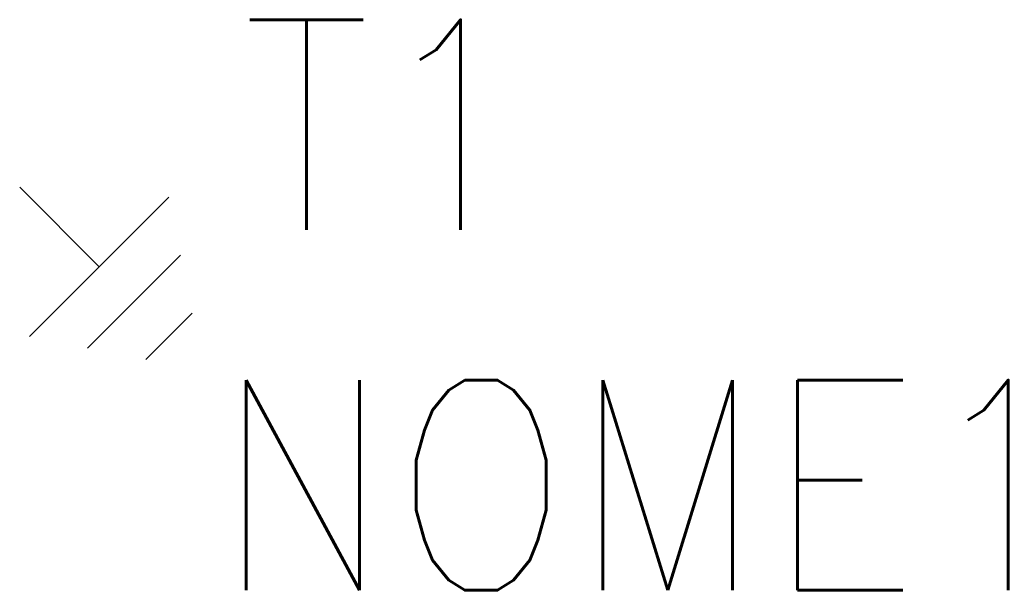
# Model space of a CAD drawing. Extents: x 275.11 to 284.51, y 176.05 to 181.48.
import ezdxf
from ezdxf.enums import TextEntityAlignment as Align

# ---------------------------------------------------------------- set-up
doc = ezdxf.new("R2010")
doc.units = 0
doc.header["$MEASUREMENT"] = 0
doc.layers.get('0').update_dxf_attribs({"linetype": 'CONTINUOUS'})
doc.styles.add('ROMANS', font='romans')

msp = doc.modelspace()

# ---------------------------------------------------------------- linework, layer by layer
for p, q in [((275.8664, 179.1288), (275.1102, 179.885)), ((276.5293, 179.7917), (275.2035, 178.4659)), ((275.7559, 178.3554), (276.6398, 179.2393)), ((276.7503, 178.6868), (276.3083, 178.2449))]:
    msp.add_line(p, q)

# ---------------------------------------------------------------- texts
at = {"style": 'ROMANS', "width": 0.9, "flags": 1}
msp.add_attdef('T1', text='', height=2, dxfattribs=at).set_placement((278.6091, 179.4791), align=Align.CENTER)
msp.add_attdef('NOME1', (276.9543, 176.051), '', height=2, dxfattribs=at)

doc.saveas('drawing.dxf')
